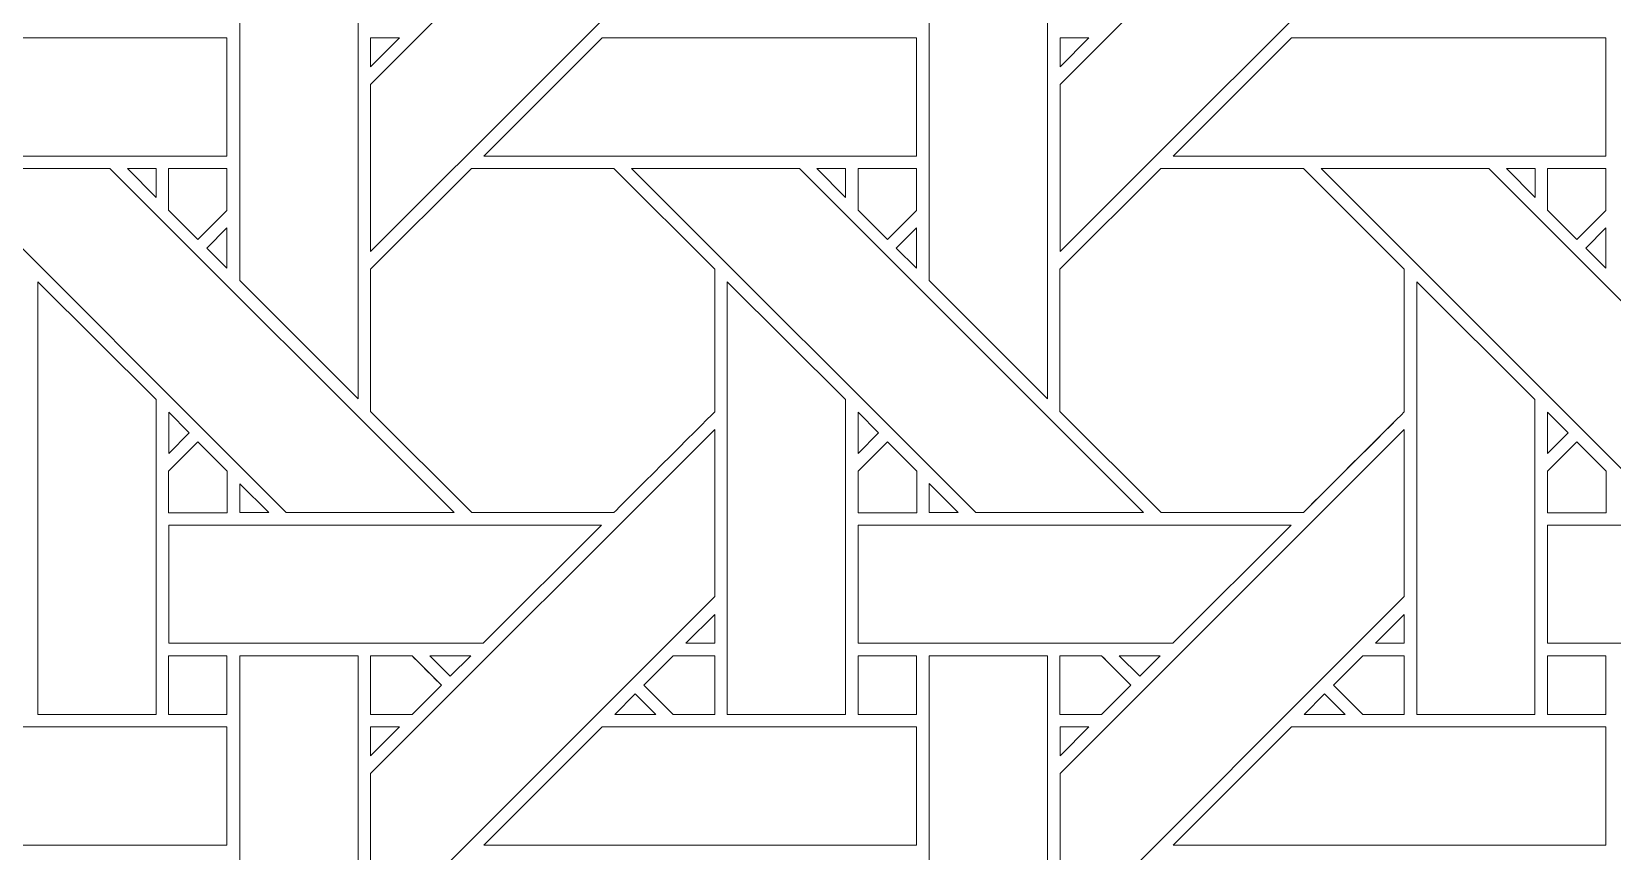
# Model space of a CAD drawing. Header units: inches. Extents: x 3.4 to 21.4, y 4.6 to 13.6.
# Drawn here: x 7.885 to 10.06, y 9.34 to 10.468 of the extents above; entities that cross this region are included whole.
import ezdxf

# ---------------------------------------------------------------- set-up
doc = ezdxf.new("R2010")
doc.units = ezdxf.units.IN
doc.header["$MEASUREMENT"] = 0
doc.layers.add('Design', color=7, linetype='Continuous', lineweight=0)

msp = doc.modelspace()

# ---------------------------------------------------------------- linework, layer by layer
at = {"layer": 'Design'}
for points, knots in [([(3.3829, 13.5948), (3.3829, 13.5948), (3.3829, 4.5948), (3.3829, 4.5948), (3.3829, 4.5948), (21.3829, 4.5948), (21.3829, 4.5948), (21.3829, 4.5948), (21.3829, 13.5948), (21.3829, 13.5948), (21.3829, 13.5948), (3.3829, 13.5948), (3.3829, 13.5948)], [0, 0, 0, 0, 1, 1, 1, 2, 2, 2, 3, 3, 3, 4, 4, 4, 4]), ([(3.8379, 13.1448), (3.8379, 13.1448), (3.8379, 5.0448), (3.8379, 5.0448), (3.8379, 5.0448), (20.9329, 5.0448), (20.9329, 5.0448), (20.9329, 5.0448), (20.9329, 13.1448), (20.9329, 13.1448), (20.9329, 13.1448), (3.8379, 13.1448), (3.8379, 13.1448)], [0, 0, 0, 0, 1, 1, 1, 2, 2, 2, 3, 3, 3, 4, 4, 4, 4]), ([(8.8248, 10.6391), (8.8248, 10.6391), (8.3511, 10.1655), (8.3511, 10.1655), (8.3511, 10.1655), (8.3511, 10.3956), (8.3511, 10.3956), (8.3511, 10.3956), (8.8248, 10.8692), (8.8248, 10.8692), (8.8248, 10.8692), (8.8248, 10.6391), (8.8248, 10.6391)], [0, 0, 0, 0, 1, 1, 1, 2, 2, 2, 3, 3, 3, 4, 4, 4, 4]), ([(9.7735, 10.6391), (9.7735, 10.6391), (9.2999, 10.1655), (9.2999, 10.1655), (9.2999, 10.1655), (9.2999, 10.3956), (9.2999, 10.3956), (9.2999, 10.3956), (9.7735, 10.8692), (9.7735, 10.8692), (9.7735, 10.8692), (9.7735, 10.6391), (9.7735, 10.6391)], [0, 0, 0, 0, 1, 1, 1, 2, 2, 2, 3, 3, 3, 4, 4, 4, 4]), ([(8.1711, 10.1255), (8.1711, 10.1255), (8.1711, 10.5577), (8.1711, 10.5577), (8.1711, 10.5577), (8.334, 10.5577), (8.334, 10.5577), (8.334, 10.5577), (8.334, 9.9626), (8.334, 9.9626), (8.334, 9.9626), (8.1711, 10.1255), (8.1711, 10.1255)], [0, 0, 0, 0, 1, 1, 1, 2, 2, 2, 3, 3, 3, 4, 4, 4, 4]), ([(9.1198, 10.1255), (9.1198, 10.1255), (9.1198, 10.5577), (9.1198, 10.5577), (9.1198, 10.5577), (9.2827, 10.5577), (9.2827, 10.5577), (9.2827, 10.5577), (9.2827, 9.9626), (9.2827, 9.9626), (9.2827, 9.9626), (9.1198, 10.1255), (9.1198, 10.1255)], [0, 0, 0, 0, 1, 1, 1, 2, 2, 2, 3, 3, 3, 4, 4, 4, 4]), ([(8.1535, 10.4598), (8.1535, 10.4598), (8.1535, 10.2969), (8.1535, 10.2969), (8.1535, 10.2969), (7.5582, 10.2969), (7.5582, 10.2969), (7.5582, 10.2969), (7.7211, 10.4598), (7.7211, 10.4598), (7.7211, 10.4598), (8.1535, 10.4598), (8.1535, 10.4598)], [0, 0, 0, 0, 1, 1, 1, 2, 2, 2, 3, 3, 3, 4, 4, 4, 4]), ([(8.391, 10.4598), (8.391, 10.4598), (8.3511, 10.4199), (8.3511, 10.4199), (8.3511, 10.4199), (8.3511, 10.4598), (8.3511, 10.4598), (8.3511, 10.4598), (8.391, 10.4598), (8.391, 10.4598)], [0, 0, 0, 0, 1, 1, 1, 2, 2, 2, 3, 3, 3, 3]), ([(9.1022, 10.4598), (9.1022, 10.4598), (9.1022, 10.2969), (9.1022, 10.2969), (9.1022, 10.2969), (8.507, 10.2969), (8.507, 10.2969), (8.507, 10.2969), (8.6698, 10.4598), (8.6698, 10.4598), (8.6698, 10.4598), (9.1022, 10.4598), (9.1022, 10.4598)], [0, 0, 0, 0, 1, 1, 1, 2, 2, 2, 3, 3, 3, 4, 4, 4, 4]), ([(9.3397, 10.4598), (9.3397, 10.4598), (9.2999, 10.4199), (9.2999, 10.4199), (9.2999, 10.4199), (9.2999, 10.4598), (9.2999, 10.4598), (9.2999, 10.4598), (9.3397, 10.4598), (9.3397, 10.4598)], [0, 0, 0, 0, 1, 1, 1, 2, 2, 2, 3, 3, 3, 3]), ([(10.051, 10.4598), (10.051, 10.4598), (10.051, 10.2969), (10.051, 10.2969), (10.051, 10.2969), (9.4557, 10.2969), (9.4557, 10.2969), (9.4557, 10.2969), (9.6185, 10.4598), (9.6185, 10.4598), (9.6185, 10.4598), (10.051, 10.4598), (10.051, 10.4598)], [0, 0, 0, 0, 1, 1, 1, 2, 2, 2, 3, 3, 3, 4, 4, 4, 4]), ([(8.4661, 9.8062), (8.4661, 9.8062), (8.2351, 9.8062), (8.2351, 9.8062), (8.2351, 9.8062), (7.7616, 10.2798), (7.7616, 10.2798), (7.7616, 10.2798), (7.9925, 10.2798), (7.9925, 10.2798), (7.9925, 10.2798), (8.4661, 9.8062), (8.4661, 9.8062)], [0, 0, 0, 0, 1, 1, 1, 2, 2, 2, 3, 3, 3, 4, 4, 4, 4]), ([(8.0166, 10.2798), (8.0166, 10.2798), (8.0561, 10.2798), (8.0561, 10.2798), (8.0561, 10.2798), (8.0561, 10.24), (8.0561, 10.24), (8.0561, 10.24), (8.0166, 10.2798), (8.0166, 10.2798)], [0, 0, 0, 0, 1, 1, 1, 2, 2, 2, 3, 3, 3, 3]), ([(8.1535, 10.2798), (8.1535, 10.2798), (8.1535, 10.2222), (8.1535, 10.2222), (8.1535, 10.2222), (8.1135, 10.1823), (8.1135, 10.1823), (8.1135, 10.1823), (8.0732, 10.2226), (8.0732, 10.2226), (8.0732, 10.2226), (8.0732, 10.2798), (8.0732, 10.2798), (8.0732, 10.2798), (8.1535, 10.2798), (8.1535, 10.2798)], [0, 0, 0, 0, 1, 1, 1, 2, 2, 2, 3, 3, 3, 4, 4, 4, 5, 5, 5, 5]), ([(8.1535, 10.2222), (8.1535, 10.2222), (8.1135, 10.1823), (8.1135, 10.1823), (8.1135, 10.1823), (8.0732, 10.2226), (8.0732, 10.2226), (8.0732, 10.2226), (8.0732, 10.2798), (8.0732, 10.2798), (8.0732, 10.2798), (8.1535, 10.2798), (8.1535, 10.2798), (8.1535, 10.2798), (8.1535, 10.2222), (8.1535, 10.2222)], [0, 0, 0, 0, 1, 1, 1, 2, 2, 2, 3, 3, 3, 4, 4, 4, 5, 5, 5, 5]), ([(8.4898, 10.2798), (8.4898, 10.2798), (8.686, 10.2798), (8.686, 10.2798), (8.686, 10.2798), (8.8247, 10.1411), (8.8247, 10.1411), (8.8247, 10.1411), (8.8247, 9.9449), (8.8247, 9.9449), (8.8069, 9.9269), (8.695, 9.8152), (8.686, 9.8062), (8.686, 9.8062), (8.4903, 9.8062), (8.4903, 9.8062), (8.4903, 9.8062), (8.3511, 9.9454), (8.3511, 9.9454), (8.3511, 9.9454), (8.3511, 10.1411), (8.3511, 10.1411), (8.3511, 10.1411), (8.4898, 10.2798), (8.4898, 10.2798)], [0, 0, 0, 0, 1, 1, 1, 2, 2, 2, 3, 3, 3, 4, 4, 4, 5, 5, 5, 6, 6, 6, 7, 7, 7, 8, 8, 8, 8]), ([(8.8247, 10.1411), (8.8247, 10.1411), (8.8247, 9.9449), (8.8247, 9.9449), (8.8069, 9.9269), (8.695, 9.8152), (8.686, 9.8062), (8.686, 9.8062), (8.4903, 9.8062), (8.4903, 9.8062), (8.4903, 9.8062), (8.3511, 9.9454), (8.3511, 9.9454), (8.3511, 9.9454), (8.3511, 10.1411), (8.3511, 10.1411), (8.3511, 10.1411), (8.4898, 10.2798), (8.4898, 10.2798), (8.4898, 10.2798), (8.686, 10.2798), (8.686, 10.2798), (8.686, 10.2798), (8.8247, 10.1411), (8.8247, 10.1411)], [0, 0, 0, 0, 1, 1, 1, 2, 2, 2, 3, 3, 3, 4, 4, 4, 5, 5, 5, 6, 6, 6, 7, 7, 7, 8, 8, 8, 8]), ([(9.4149, 9.8062), (9.4149, 9.8062), (9.1838, 9.8062), (9.1838, 9.8062), (9.1838, 9.8062), (8.7103, 10.2798), (8.7103, 10.2798), (8.7103, 10.2798), (8.9412, 10.2798), (8.9412, 10.2798), (8.9412, 10.2798), (9.4149, 9.8062), (9.4149, 9.8062)], [0, 0, 0, 0, 1, 1, 1, 2, 2, 2, 3, 3, 3, 4, 4, 4, 4]), ([(8.9653, 10.2798), (8.9653, 10.2798), (9.0048, 10.2798), (9.0048, 10.2798), (9.0048, 10.2798), (9.0048, 10.24), (9.0048, 10.24), (9.0048, 10.24), (8.9653, 10.2798), (8.9653, 10.2798)], [0, 0, 0, 0, 1, 1, 1, 2, 2, 2, 3, 3, 3, 3]), ([(9.1022, 10.2798), (9.1022, 10.2798), (9.1022, 10.2222), (9.1022, 10.2222), (9.1022, 10.2222), (9.0623, 10.1823), (9.0623, 10.1823), (9.0623, 10.1823), (9.0219, 10.2226), (9.0219, 10.2226), (9.0219, 10.2226), (9.0219, 10.2798), (9.0219, 10.2798), (9.0219, 10.2798), (9.1022, 10.2798), (9.1022, 10.2798)], [0, 0, 0, 0, 1, 1, 1, 2, 2, 2, 3, 3, 3, 4, 4, 4, 5, 5, 5, 5]), ([(9.1022, 10.2222), (9.1022, 10.2222), (9.0623, 10.1823), (9.0623, 10.1823), (9.0623, 10.1823), (9.0219, 10.2226), (9.0219, 10.2226), (9.0219, 10.2226), (9.0219, 10.2798), (9.0219, 10.2798), (9.0219, 10.2798), (9.1022, 10.2798), (9.1022, 10.2798), (9.1022, 10.2798), (9.1022, 10.2222), (9.1022, 10.2222)], [0, 0, 0, 0, 1, 1, 1, 2, 2, 2, 3, 3, 3, 4, 4, 4, 5, 5, 5, 5]), ([(9.4385, 10.2798), (9.4385, 10.2798), (9.6347, 10.2798), (9.6347, 10.2798), (9.6347, 10.2798), (9.7735, 10.1411), (9.7735, 10.1411), (9.7735, 10.1411), (9.7735, 9.9449), (9.7735, 9.9449), (9.7557, 9.9269), (9.6438, 9.8152), (9.6348, 9.8062), (9.6348, 9.8062), (9.4391, 9.8062), (9.4391, 9.8062), (9.4391, 9.8062), (9.2998, 9.9454), (9.2998, 9.9454), (9.2998, 9.9454), (9.2998, 10.1411), (9.2998, 10.1411), (9.2998, 10.1411), (9.4385, 10.2798), (9.4385, 10.2798)], [0, 0, 0, 0, 1, 1, 1, 2, 2, 2, 3, 3, 3, 4, 4, 4, 5, 5, 5, 6, 6, 6, 7, 7, 7, 8, 8, 8, 8]), ([(9.7735, 10.1411), (9.7735, 10.1411), (9.7735, 9.9449), (9.7735, 9.9449), (9.7555, 9.9268), (9.6436, 9.8151), (9.6348, 9.8062), (9.6348, 9.8062), (9.4391, 9.8062), (9.4391, 9.8062), (9.4391, 9.8062), (9.2998, 9.9454), (9.2998, 9.9454), (9.2998, 9.9454), (9.2998, 10.1411), (9.2998, 10.1411), (9.2998, 10.1411), (9.4385, 10.2798), (9.4385, 10.2798), (9.4385, 10.2798), (9.6347, 10.2798), (9.6347, 10.2798), (9.6347, 10.2798), (9.7735, 10.1411), (9.7735, 10.1411)], [0, 0, 0, 0, 1, 1, 1, 2, 2, 2, 3, 3, 3, 4, 4, 4, 5, 5, 5, 6, 6, 6, 7, 7, 7, 8, 8, 8, 8]), ([(10.3636, 9.8062), (10.3636, 9.8062), (10.1326, 9.8062), (10.1326, 9.8062), (10.1326, 9.8062), (9.659, 10.2798), (9.659, 10.2798), (9.659, 10.2798), (9.89, 10.2798), (9.89, 10.2798), (9.89, 10.2798), (10.3636, 9.8062), (10.3636, 9.8062)], [0, 0, 0, 0, 1, 1, 1, 2, 2, 2, 3, 3, 3, 4, 4, 4, 4]), ([(9.9141, 10.2798), (9.9141, 10.2798), (9.9535, 10.2798), (9.9535, 10.2798), (9.9535, 10.2798), (9.9535, 10.24), (9.9535, 10.24), (9.9535, 10.24), (9.9141, 10.2798), (9.9141, 10.2798)], [0, 0, 0, 0, 1, 1, 1, 2, 2, 2, 3, 3, 3, 3]), ([(10.0509, 10.2798), (10.0509, 10.2798), (10.0509, 10.2222), (10.0509, 10.2222), (10.0509, 10.2222), (10.011, 10.1823), (10.011, 10.1823), (10.011, 10.1823), (9.9707, 10.2226), (9.9707, 10.2226), (9.9707, 10.2226), (9.9707, 10.2798), (9.9707, 10.2798), (9.9707, 10.2798), (10.0509, 10.2798), (10.0509, 10.2798)], [0, 0, 0, 0, 1, 1, 1, 2, 2, 2, 3, 3, 3, 4, 4, 4, 5, 5, 5, 5]), ([(10.0509, 10.2222), (10.0509, 10.2222), (10.011, 10.1823), (10.011, 10.1823), (10.011, 10.1823), (9.9707, 10.2226), (9.9707, 10.2226), (9.9707, 10.2226), (9.9707, 10.2798), (9.9707, 10.2798), (9.9707, 10.2798), (10.0509, 10.2798), (10.0509, 10.2798), (10.0509, 10.2798), (10.0509, 10.2222), (10.0509, 10.2222)], [0, 0, 0, 0, 1, 1, 1, 2, 2, 2, 3, 3, 3, 4, 4, 4, 5, 5, 5, 5]), ([(8.1535, 10.198), (8.1535, 10.198), (8.1535, 10.1428), (8.1535, 10.1428), (8.1535, 10.1428), (8.1258, 10.1702), (8.1258, 10.1702), (8.1258, 10.1702), (8.1535, 10.198), (8.1535, 10.198)], [0, 0, 0, 0, 1, 1, 1, 2, 2, 2, 3, 3, 3, 3]), ([(9.1022, 10.198), (9.1022, 10.198), (9.1022, 10.1428), (9.1022, 10.1428), (9.1022, 10.1428), (9.0745, 10.1702), (9.0745, 10.1702), (9.0745, 10.1702), (9.1022, 10.198), (9.1022, 10.198)], [0, 0, 0, 0, 1, 1, 1, 2, 2, 2, 3, 3, 3, 3]), ([(10.051, 10.198), (10.051, 10.198), (10.051, 10.1428), (10.051, 10.1428), (10.051, 10.1428), (10.0232, 10.1702), (10.0232, 10.1702), (10.0232, 10.1702), (10.051, 10.198), (10.051, 10.198)], [0, 0, 0, 0, 1, 1, 1, 2, 2, 2, 3, 3, 3, 3]), ([(7.8932, 9.5282), (7.8932, 9.5282), (7.8932, 10.124), (7.8932, 10.124), (7.8932, 10.124), (8.056, 9.9619), (8.056, 9.9619), (8.056, 9.9619), (8.056, 9.5282), (8.056, 9.5282), (8.056, 9.5282), (7.8932, 9.5282), (7.8932, 9.5282)], [0, 0, 0, 0, 1, 1, 1, 2, 2, 2, 3, 3, 3, 4, 4, 4, 4]), ([(8.8419, 9.5282), (8.8419, 9.5282), (8.8419, 10.124), (8.8419, 10.124), (8.8419, 10.124), (9.0047, 9.9619), (9.0047, 9.9619), (9.0047, 9.9619), (9.0047, 9.5282), (9.0047, 9.5282), (9.0047, 9.5282), (8.8419, 9.5282), (8.8419, 9.5282)], [0, 0, 0, 0, 1, 1, 1, 2, 2, 2, 3, 3, 3, 4, 4, 4, 4]), ([(9.7907, 9.5282), (9.7907, 9.5282), (9.7907, 10.124), (9.7907, 10.124), (9.7907, 10.124), (9.9534, 9.9618), (9.9534, 9.9618), (9.9534, 9.9618), (9.9534, 9.5282), (9.9534, 9.5282), (9.9534, 9.5282), (9.7907, 9.5282), (9.7907, 9.5282)], [0, 0, 0, 0, 1, 1, 1, 2, 2, 2, 3, 3, 3, 4, 4, 4, 4]), ([(8.0733, 9.8876), (8.0733, 9.8876), (8.0733, 9.9444), (8.0733, 9.9444), (8.0733, 9.9444), (8.1015, 9.9158), (8.1015, 9.9158), (8.1015, 9.9158), (8.0733, 9.8876), (8.0733, 9.8876)], [0, 0, 0, 0, 1, 1, 1, 2, 2, 2, 3, 3, 3, 3]), ([(9.022, 9.8876), (9.022, 9.8876), (9.022, 9.9444), (9.022, 9.9444), (9.022, 9.9444), (9.0502, 9.9158), (9.0502, 9.9158), (9.0502, 9.9158), (9.022, 9.8876), (9.022, 9.8876)], [0, 0, 0, 0, 1, 1, 1, 2, 2, 2, 3, 3, 3, 3]), ([(9.9707, 9.8876), (9.9707, 9.8876), (9.9707, 9.9444), (9.9707, 9.9444), (9.9707, 9.9444), (9.9989, 9.9158), (9.9989, 9.9158), (9.9989, 9.9158), (9.9707, 9.8876), (9.9707, 9.8876)], [0, 0, 0, 0, 1, 1, 1, 2, 2, 2, 3, 3, 3, 3]), ([(8.8248, 9.6904), (8.8248, 9.6904), (8.3511, 9.2167), (8.3511, 9.2167), (8.3511, 9.2167), (8.3511, 9.4468), (8.3511, 9.4468), (8.3511, 9.4468), (8.8248, 9.9204), (8.8248, 9.9204), (8.8248, 9.9204), (8.8248, 9.6904), (8.8248, 9.6904)], [0, 0, 0, 0, 1, 1, 1, 2, 2, 2, 3, 3, 3, 4, 4, 4, 4]), ([(9.7735, 9.6904), (9.7735, 9.6904), (9.2999, 9.2167), (9.2999, 9.2167), (9.2999, 9.2167), (9.2999, 9.4468), (9.2999, 9.4468), (9.2999, 9.4468), (9.7735, 9.9204), (9.7735, 9.9204), (9.7735, 9.9204), (9.7735, 9.6904), (9.7735, 9.6904)], [0, 0, 0, 0, 1, 1, 1, 2, 2, 2, 3, 3, 3, 4, 4, 4, 4]), ([(8.0732, 9.8059), (8.0732, 9.8059), (8.0732, 9.8632), (8.0732, 9.8632), (8.0732, 9.8632), (8.1136, 9.9036), (8.1136, 9.9036), (8.1136, 9.9036), (8.1539, 9.8632), (8.1539, 9.8632), (8.1539, 9.8632), (8.1539, 9.8059), (8.1539, 9.8059), (8.1539, 9.8059), (8.0732, 9.8059), (8.0732, 9.8059)], [0, 0, 0, 0, 1, 1, 1, 2, 2, 2, 3, 3, 3, 4, 4, 4, 5, 5, 5, 5]), ([(8.1136, 9.9036), (8.1136, 9.9036), (8.1539, 9.8632), (8.1539, 9.8632), (8.1539, 9.8632), (8.1539, 9.8059), (8.1539, 9.8059), (8.1539, 9.8059), (8.0732, 9.8059), (8.0732, 9.8059), (8.0732, 9.8059), (8.0732, 9.8632), (8.0732, 9.8632), (8.0732, 9.8632), (8.1136, 9.9036), (8.1136, 9.9036)], [0, 0, 0, 0, 1, 1, 1, 2, 2, 2, 3, 3, 3, 4, 4, 4, 5, 5, 5, 5]), ([(9.022, 9.8059), (9.022, 9.8059), (9.022, 9.8632), (9.022, 9.8632), (9.022, 9.8632), (9.0623, 9.9036), (9.0623, 9.9036), (9.0623, 9.9036), (9.1026, 9.8632), (9.1026, 9.8632), (9.1026, 9.8632), (9.1026, 9.8059), (9.1026, 9.8059), (9.1026, 9.8059), (9.022, 9.8059), (9.022, 9.8059)], [0, 0, 0, 0, 1, 1, 1, 2, 2, 2, 3, 3, 3, 4, 4, 4, 5, 5, 5, 5]), ([(9.0623, 9.9036), (9.0623, 9.9036), (9.1026, 9.8632), (9.1026, 9.8632), (9.1026, 9.8632), (9.1026, 9.8059), (9.1026, 9.8059), (9.1026, 9.8059), (9.022, 9.8059), (9.022, 9.8059), (9.022, 9.8059), (9.022, 9.8632), (9.022, 9.8632), (9.022, 9.8632), (9.0623, 9.9036), (9.0623, 9.9036)], [0, 0, 0, 0, 1, 1, 1, 2, 2, 2, 3, 3, 3, 4, 4, 4, 5, 5, 5, 5]), ([(9.9707, 9.8059), (9.9707, 9.8059), (9.9707, 9.8632), (9.9707, 9.8632), (9.9707, 9.8632), (10.011, 9.9036), (10.011, 9.9036), (10.011, 9.9036), (10.0514, 9.8632), (10.0514, 9.8632), (10.0514, 9.8632), (10.0514, 9.8059), (10.0514, 9.8059), (10.0514, 9.8059), (9.9707, 9.8059), (9.9707, 9.8059)], [0, 0, 0, 0, 1, 1, 1, 2, 2, 2, 3, 3, 3, 4, 4, 4, 5, 5, 5, 5]), ([(10.011, 9.9036), (10.011, 9.9036), (10.0514, 9.8632), (10.0514, 9.8632), (10.0514, 9.8632), (10.0514, 9.8059), (10.0514, 9.8059), (10.0514, 9.8059), (9.9707, 9.8059), (9.9707, 9.8059), (9.9707, 9.8059), (9.9707, 9.8632), (9.9707, 9.8632), (9.9707, 9.8632), (10.011, 9.9036), (10.011, 9.9036)], [0, 0, 0, 0, 1, 1, 1, 2, 2, 2, 3, 3, 3, 4, 4, 4, 5, 5, 5, 5]), ([(8.1712, 9.8062), (8.1712, 9.8062), (8.1712, 9.8459), (8.1712, 9.8459), (8.1712, 9.8459), (8.2109, 9.8062), (8.2109, 9.8062), (8.2109, 9.8062), (8.1712, 9.8062), (8.1712, 9.8062)], [0, 0, 0, 0, 1, 1, 1, 2, 2, 2, 3, 3, 3, 3]), ([(9.1199, 9.8062), (9.1199, 9.8062), (9.1199, 9.846), (9.1199, 9.846), (9.1199, 9.846), (9.1596, 9.8062), (9.1596, 9.8062), (9.1596, 9.8062), (9.1199, 9.8062), (9.1199, 9.8062)], [0, 0, 0, 0, 1, 1, 1, 2, 2, 2, 3, 3, 3, 3]), ([(8.669, 9.7889), (8.669, 9.7889), (8.5062, 9.6262), (8.5062, 9.6262), (8.5062, 9.6262), (8.0733, 9.6262), (8.0733, 9.6262), (8.0733, 9.6262), (8.0733, 9.7889), (8.0733, 9.7889), (8.0733, 9.7889), (8.669, 9.7889), (8.669, 9.7889)], [0, 0, 0, 0, 1, 1, 1, 2, 2, 2, 3, 3, 3, 4, 4, 4, 4]), ([(9.6177, 9.7889), (9.6177, 9.7889), (9.455, 9.6262), (9.455, 9.6262), (9.455, 9.6262), (9.022, 9.6262), (9.022, 9.6262), (9.022, 9.6262), (9.022, 9.7889), (9.022, 9.7889), (9.022, 9.7889), (9.6177, 9.7889), (9.6177, 9.7889)], [0, 0, 0, 0, 1, 1, 1, 2, 2, 2, 3, 3, 3, 4, 4, 4, 4]), ([(10.5664, 9.7889), (10.5664, 9.7889), (10.4037, 9.6262), (10.4037, 9.6262), (10.4037, 9.6262), (9.9707, 9.6262), (9.9707, 9.6262), (9.9707, 9.6262), (9.9707, 9.7889), (9.9707, 9.7889), (9.9707, 9.7889), (10.5664, 9.7889), (10.5664, 9.7889)], [0, 0, 0, 0, 1, 1, 1, 2, 2, 2, 3, 3, 3, 4, 4, 4, 4]), ([(8.8248, 9.6262), (8.8248, 9.6262), (8.785, 9.6262), (8.785, 9.6262), (8.785, 9.6262), (8.8248, 9.666), (8.8248, 9.666), (8.8248, 9.666), (8.8248, 9.6262), (8.8248, 9.6262)], [0, 0, 0, 0, 1, 1, 1, 2, 2, 2, 3, 3, 3, 3]), ([(9.7735, 9.6262), (9.7735, 9.6262), (9.7338, 9.6262), (9.7338, 9.6262), (9.7338, 9.6262), (9.7735, 9.666), (9.7735, 9.666), (9.7735, 9.666), (9.7735, 9.6262), (9.7735, 9.6262)], [0, 0, 0, 0, 1, 1, 1, 2, 2, 2, 3, 3, 3, 3]), ([(8.1535, 9.5282), (8.1535, 9.5282), (8.0732, 9.5282), (8.0732, 9.5282), (8.0732, 9.5282), (8.0732, 9.609), (8.0732, 9.609), (8.0732, 9.609), (8.1535, 9.609), (8.1535, 9.609), (8.1535, 9.609), (8.1535, 9.5282), (8.1535, 9.5282)], [0, 0, 0, 0, 1, 1, 1, 2, 2, 2, 3, 3, 3, 4, 4, 4, 4]), ([(8.1535, 9.609), (8.1535, 9.609), (8.1535, 9.5282), (8.1535, 9.5282), (8.1535, 9.5282), (8.0732, 9.5282), (8.0732, 9.5282), (8.0732, 9.5282), (8.0732, 9.609), (8.0732, 9.609), (8.0732, 9.609), (8.1535, 9.609), (8.1535, 9.609)], [0, 0, 0, 0, 1, 1, 1, 2, 2, 2, 3, 3, 3, 4, 4, 4, 4]), ([(8.1711, 9.1768), (8.1711, 9.1768), (8.1711, 9.609), (8.1711, 9.609), (8.1711, 9.609), (8.334, 9.609), (8.334, 9.609), (8.334, 9.609), (8.334, 9.0138), (8.334, 9.0138), (8.334, 9.0138), (8.1711, 9.1768), (8.1711, 9.1768)], [0, 0, 0, 0, 1, 1, 1, 2, 2, 2, 3, 3, 3, 4, 4, 4, 4]), ([(8.4081, 9.609), (8.4133, 9.6038), (8.4441, 9.573), (8.4485, 9.5686), (8.4485, 9.5686), (8.4081, 9.5282), (8.4081, 9.5282), (8.4081, 9.5282), (8.3511, 9.5282), (8.3511, 9.5282), (8.3511, 9.5282), (8.3511, 9.609), (8.3511, 9.609), (8.3511, 9.609), (8.4081, 9.609), (8.4081, 9.609)], [0, 0, 0, 0, 1, 1, 1, 2, 2, 2, 3, 3, 3, 4, 4, 4, 5, 5, 5, 5]), ([(8.4485, 9.5686), (8.4485, 9.5686), (8.4081, 9.5282), (8.4081, 9.5282), (8.4081, 9.5282), (8.3511, 9.5282), (8.3511, 9.5282), (8.3511, 9.5282), (8.3511, 9.609), (8.3511, 9.609), (8.3511, 9.609), (8.4081, 9.609), (8.4081, 9.609), (8.4134, 9.6037), (8.4442, 9.5729), (8.4485, 9.5686)], [0, 0, 0, 0, 1, 1, 1, 2, 2, 2, 3, 3, 3, 4, 4, 4, 5, 5, 5, 5]), ([(8.4326, 9.609), (8.4326, 9.609), (8.489, 9.609), (8.489, 9.609), (8.489, 9.609), (8.4607, 9.5808), (8.4607, 9.5808), (8.4607, 9.5808), (8.4326, 9.609), (8.4326, 9.609)], [0, 0, 0, 0, 1, 1, 1, 2, 2, 2, 3, 3, 3, 3]), ([(8.8248, 9.609), (8.8248, 9.609), (8.8248, 9.5282), (8.8248, 9.5282), (8.8248, 9.5282), (8.7676, 9.5282), (8.7676, 9.5282), (8.7676, 9.5282), (8.7273, 9.5686), (8.7273, 9.5686), (8.7273, 9.5686), (8.7677, 9.609), (8.7677, 9.609), (8.7677, 9.609), (8.8248, 9.609), (8.8248, 9.609)], [0, 0, 0, 0, 1, 1, 1, 2, 2, 2, 3, 3, 3, 4, 4, 4, 5, 5, 5, 5]), ([(8.7273, 9.5686), (8.7273, 9.5686), (8.7677, 9.609), (8.7677, 9.609), (8.7677, 9.609), (8.8248, 9.609), (8.8248, 9.609), (8.8248, 9.609), (8.8248, 9.5282), (8.8248, 9.5282), (8.8248, 9.5282), (8.7676, 9.5282), (8.7676, 9.5282), (8.7676, 9.5282), (8.7273, 9.5686), (8.7273, 9.5686)], [0, 0, 0, 0, 1, 1, 1, 2, 2, 2, 3, 3, 3, 4, 4, 4, 5, 5, 5, 5]), ([(9.1022, 9.5282), (9.1022, 9.5282), (9.022, 9.5282), (9.022, 9.5282), (9.022, 9.5282), (9.022, 9.609), (9.022, 9.609), (9.022, 9.609), (9.1022, 9.609), (9.1022, 9.609), (9.1022, 9.609), (9.1022, 9.5282), (9.1022, 9.5282)], [0, 0, 0, 0, 1, 1, 1, 2, 2, 2, 3, 3, 3, 4, 4, 4, 4]), ([(9.1022, 9.609), (9.1022, 9.609), (9.1022, 9.5282), (9.1022, 9.5282), (9.1022, 9.5282), (9.022, 9.5282), (9.022, 9.5282), (9.022, 9.5282), (9.022, 9.609), (9.022, 9.609), (9.022, 9.609), (9.1022, 9.609), (9.1022, 9.609)], [0, 0, 0, 0, 1, 1, 1, 2, 2, 2, 3, 3, 3, 4, 4, 4, 4]), ([(9.1198, 9.1768), (9.1198, 9.1768), (9.1198, 9.609), (9.1198, 9.609), (9.1198, 9.609), (9.2827, 9.609), (9.2827, 9.609), (9.2827, 9.609), (9.2827, 9.0138), (9.2827, 9.0138), (9.2827, 9.0138), (9.1198, 9.1768), (9.1198, 9.1768)], [0, 0, 0, 0, 1, 1, 1, 2, 2, 2, 3, 3, 3, 4, 4, 4, 4]), ([(9.3569, 9.609), (9.362, 9.6038), (9.3928, 9.573), (9.3972, 9.5686), (9.3972, 9.5686), (9.3568, 9.5282), (9.3568, 9.5282), (9.3568, 9.5282), (9.2998, 9.5282), (9.2998, 9.5282), (9.2998, 9.5282), (9.2998, 9.609), (9.2998, 9.609), (9.2998, 9.609), (9.3569, 9.609), (9.3569, 9.609)], [0, 0, 0, 0, 1, 1, 1, 2, 2, 2, 3, 3, 3, 4, 4, 4, 5, 5, 5, 5]), ([(9.3972, 9.5686), (9.3972, 9.5686), (9.3568, 9.5282), (9.3568, 9.5282), (9.3568, 9.5282), (9.2998, 9.5282), (9.2998, 9.5282), (9.2998, 9.5282), (9.2998, 9.609), (9.2998, 9.609), (9.2998, 9.609), (9.3569, 9.609), (9.3569, 9.609), (9.3621, 9.6037), (9.3929, 9.5729), (9.3972, 9.5686)], [0, 0, 0, 0, 1, 1, 1, 2, 2, 2, 3, 3, 3, 4, 4, 4, 5, 5, 5, 5]), ([(9.3813, 9.609), (9.3813, 9.609), (9.4377, 9.609), (9.4377, 9.609), (9.4377, 9.609), (9.4095, 9.5808), (9.4095, 9.5808), (9.4095, 9.5808), (9.3813, 9.609), (9.3813, 9.609)], [0, 0, 0, 0, 1, 1, 1, 2, 2, 2, 3, 3, 3, 3]), ([(9.7735, 9.609), (9.7735, 9.609), (9.7735, 9.5282), (9.7735, 9.5282), (9.7735, 9.5282), (9.7164, 9.5282), (9.7164, 9.5282), (9.7164, 9.5282), (9.676, 9.5686), (9.676, 9.5686), (9.676, 9.5686), (9.7165, 9.609), (9.7165, 9.609), (9.7165, 9.609), (9.7735, 9.609), (9.7735, 9.609)], [0, 0, 0, 0, 1, 1, 1, 2, 2, 2, 3, 3, 3, 4, 4, 4, 5, 5, 5, 5]), ([(9.676, 9.5686), (9.676, 9.5686), (9.7165, 9.609), (9.7165, 9.609), (9.7165, 9.609), (9.7735, 9.609), (9.7735, 9.609), (9.7735, 9.609), (9.7735, 9.5282), (9.7735, 9.5282), (9.7735, 9.5282), (9.7164, 9.5282), (9.7164, 9.5282), (9.7164, 9.5282), (9.676, 9.5686), (9.676, 9.5686)], [0, 0, 0, 0, 1, 1, 1, 2, 2, 2, 3, 3, 3, 4, 4, 4, 5, 5, 5, 5]), ([(10.0509, 9.5282), (10.0509, 9.5282), (9.9707, 9.5282), (9.9707, 9.5282), (9.9707, 9.5282), (9.9707, 9.609), (9.9707, 9.609), (9.9707, 9.609), (10.0509, 9.609), (10.0509, 9.609), (10.0509, 9.609), (10.0509, 9.5282), (10.0509, 9.5282)], [0, 0, 0, 0, 1, 1, 1, 2, 2, 2, 3, 3, 3, 4, 4, 4, 4]), ([(10.0509, 9.609), (10.0509, 9.609), (10.0509, 9.5282), (10.0509, 9.5282), (10.0509, 9.5282), (9.9707, 9.5282), (9.9707, 9.5282), (9.9707, 9.5282), (9.9707, 9.609), (9.9707, 9.609), (9.9707, 9.609), (10.0509, 9.609), (10.0509, 9.609)], [0, 0, 0, 0, 1, 1, 1, 2, 2, 2, 3, 3, 3, 4, 4, 4, 4]), ([(8.7435, 9.5282), (8.7435, 9.5282), (8.687, 9.5282), (8.687, 9.5282), (8.687, 9.5282), (8.7152, 9.5564), (8.7152, 9.5564), (8.7152, 9.5564), (8.7435, 9.5282), (8.7435, 9.5282)], [0, 0, 0, 0, 1, 1, 1, 2, 2, 2, 3, 3, 3, 3]), ([(9.6922, 9.5282), (9.6922, 9.5282), (9.6357, 9.5282), (9.6357, 9.5282), (9.6357, 9.5282), (9.6639, 9.5564), (9.6639, 9.5564), (9.6639, 9.5564), (9.6922, 9.5282), (9.6922, 9.5282)], [0, 0, 0, 0, 1, 1, 1, 2, 2, 2, 3, 3, 3, 3]), ([(8.1535, 9.511), (8.1535, 9.511), (8.1535, 9.3482), (8.1535, 9.3482), (8.1535, 9.3482), (7.5582, 9.3482), (7.5582, 9.3482), (7.5582, 9.3482), (7.7211, 9.511), (7.7211, 9.511), (7.7211, 9.511), (8.1535, 9.511), (8.1535, 9.511)], [0, 0, 0, 0, 1, 1, 1, 2, 2, 2, 3, 3, 3, 4, 4, 4, 4]), ([(8.391, 9.511), (8.391, 9.511), (8.3511, 9.4712), (8.3511, 9.4712), (8.3511, 9.4712), (8.3511, 9.511), (8.3511, 9.511), (8.3511, 9.511), (8.391, 9.511), (8.391, 9.511)], [0, 0, 0, 0, 1, 1, 1, 2, 2, 2, 3, 3, 3, 3]), ([(9.1022, 9.511), (9.1022, 9.511), (9.1022, 9.3482), (9.1022, 9.3482), (9.1022, 9.3482), (8.507, 9.3482), (8.507, 9.3482), (8.507, 9.3482), (8.6698, 9.511), (8.6698, 9.511), (8.6698, 9.511), (9.1022, 9.511), (9.1022, 9.511)], [0, 0, 0, 0, 1, 1, 1, 2, 2, 2, 3, 3, 3, 4, 4, 4, 4]), ([(9.3397, 9.511), (9.3397, 9.511), (9.2999, 9.4712), (9.2999, 9.4712), (9.2999, 9.4712), (9.2999, 9.511), (9.2999, 9.511), (9.2999, 9.511), (9.3397, 9.511), (9.3397, 9.511)], [0, 0, 0, 0, 1, 1, 1, 2, 2, 2, 3, 3, 3, 3]), ([(10.051, 9.511), (10.051, 9.511), (10.051, 9.3482), (10.051, 9.3482), (10.051, 9.3482), (9.4557, 9.3482), (9.4557, 9.3482), (9.4557, 9.3482), (9.6185, 9.511), (9.6185, 9.511), (9.6185, 9.511), (10.051, 9.511), (10.051, 9.511)], [0, 0, 0, 0, 1, 1, 1, 2, 2, 2, 3, 3, 3, 4, 4, 4, 4])]:
    msp.add_open_spline(points, degree=3, knots=knots, dxfattribs=at)

doc.saveas('drawing.dxf')
